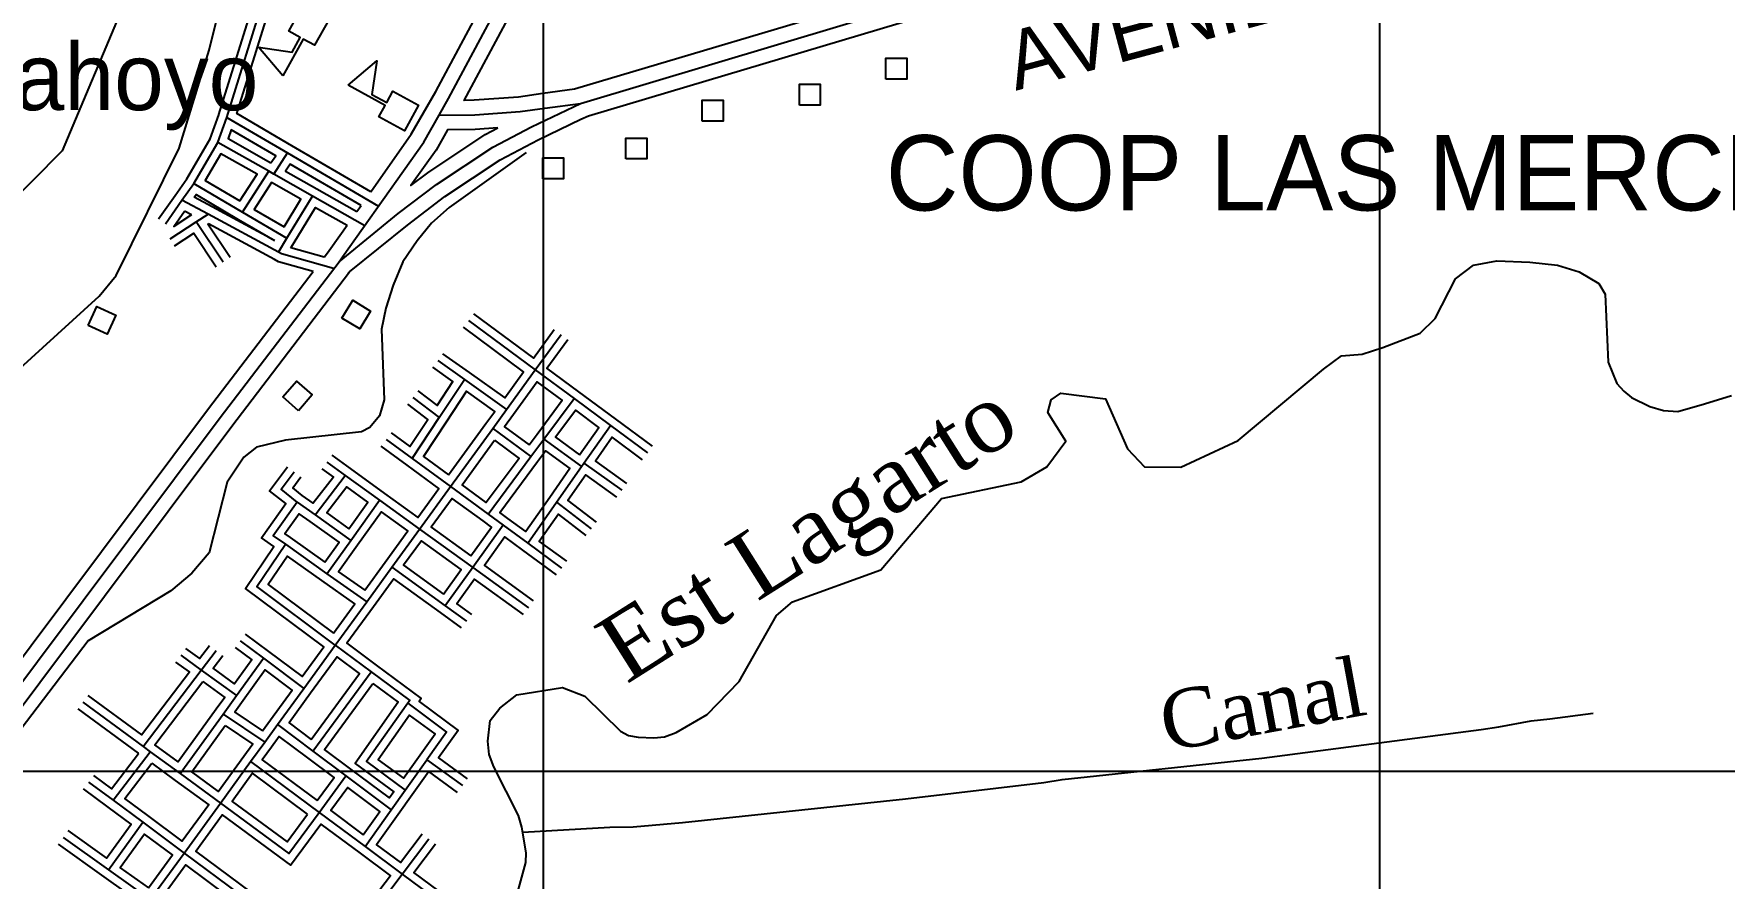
# Model space of a CAD drawing. Extents: x 638173 to 667318, y 9795622 to 9816401.
# Drawn here: x 661391 to 663412, y 9798872 to 9799881 of the extents above; entities that cross this region are included whole.
import ezdxf

# ---------------------------------------------------------------- set-up
doc = ezdxf.new("R2010")
doc.units = 0
doc.header["$MEASUREMENT"] = 0
for name, color, linetype in [('CAMINO1', 7, 'CONTINUOUS'), ('CAMINO5', 7, 'CONTINUOUS'), ('CAUCECANALIZADO', 7, 'CONTINUOUS'), ('CUADRICULAUTM', 7, 'CONTINUOUS'), ('EDIFICACION', 7, 'CONTINUOUS'), ('NOMBREAREASSITIO', 7, 'CONTINUOUS'), ('NOMBRESPROPIOS', 7, 'CONTINUOUS'), ('PARALELACAMINO', 7, 'CONTINUOUS'), ('RIODOBLE', 7, 'CONTINUOUS'), ('RIOPERENNE', 7, 'CONTINUOUS'), ('TEXTOAZUL', 7, 'CONTINUOUS'), ('TEXTOCAMINOS', 7, 'CONTINUOUS')]:
    doc.layers.add(name, color=color, linetype=linetype)
doc.styles.add('escuelas', font='SWZCONLN.TTF')
doc.styles.add('rios', font='TIMESI_0.TTF')
doc.styles.add('sitios', font='SWZCONLN.TTF')
doc.styles.add('txt', font='TXT', dxfattribs={"height": 0.2})

# ---------------------------------------------------------------- blocks, each defined once
blk = doc.blocks.new('CASA')
at = {"layer": 'EDIFICACION', "color": 4, "linetype": 'Continuous'}
blk.add_lwpolyline([(-12.57, -13.81), (-12.57, 11.18), (12.43, 11.18), (12.43, -13.82), (-12.57, -13.81)], close=True, dxfattribs=at)
blk = doc.blocks.new('ESCUEL')
at = {"layer": 'EDIFICACION', "color": 6, "linetype": 'Continuous'}
blk.add_lwpolyline([(-0.55, 67.48), (41.45, 51.74), (3.45, 37.48), (3.45, 17.27), (18.98, 17.27), (18.98, -17.74), (-16.02, -17.73), (-16.02, 17.27), (-0.55, 17.27), (-0.55, 67.48)], close=True, dxfattribs=at)

msp = doc.modelspace()

# ---------------------------------------------------------------- linework, layer by layer
at = {"layer": 'CAMINO1', "color": 1, "linetype": 'Continuous'}
for points in [[(661875.25, 9799783.75), (661886.68, 9799803.73), (662255.02, 9800491.38), (662274.98, 9800526.83), (662295.09, 9800562.55), (662315.98, 9800590.29), (662357.32, 9800634.21), (662381.34, 9800654.88), (662417.37, 9800681.21), (662434.17, 9800690.06), (662880.52, 9800868.55), (662880.92, 9800869.14), (663411.04, 9801085.51), (663652.09, 9801175.24), (663698.69, 9801186.69), (663712.17, 9801186.62), (663754.88, 9801178.28), (664297.92, 9800924.04)], [(662044.2, 9799797.98), (662515.41, 9799939.19), (662749.13, 9800007.64), (663173.76, 9800137.07), (663817.8, 9800318.14)], [(661755.66, 9799608.74), (661826.53, 9799666.31), (661872.12, 9799700.82), (661939.51, 9799745.52), (661985.78, 9799770.07), (662044.2, 9799797.98)], [(661875.25, 9799783.75), (661917.89, 9799784.13), (661972.2, 9799788.08), (662001.75, 9799792.38), (662044.2, 9799797.98)], [(661755.66, 9799608.74), (661759.99, 9799614.41), (661856.87, 9799751.62), (661875.25, 9799783.75)], [(661658.56, 9797177.41), (661642.09, 9797238.96), (661476.36, 9797858.21), (661455.77, 9797925.62), (661410.9, 9798050.47), (661260.24, 9798433.34), (661226.22, 9798519.79), (661223.08, 9798528.32), (661203.33, 9798581.88), (661183.05, 9798637.49), (661176.24, 9798683.64), (661174.57, 9798713.69), (661176.04, 9798768.41), (661178.32, 9798779.82), (661182.24, 9798799.46), (661191.33, 9798829.12), (661203.38, 9798861.15), (661215.98, 9798888.4), (661231, 9798912.51), (661613.69, 9799422.75), (661755.66, 9799608.74)]]:
    msp.add_lwpolyline(points, dxfattribs=at)
at = {"layer": 'CAMINO5', "color": 7, "linetype": 'Continuous'}
for p, q in [((661621.42, 9799781.22), (661706.45, 9800053.77)), ((661610.77, 9799751.39), (661621.42, 9799781.22)), ((661621.42, 9799781.22), (661694.13, 9799738.75)), ((661581.89, 9799702.2), (661610.77, 9799751.39)), ((661671.72, 9799716.83), (661610.77, 9799751.39)), ((661677.51, 9799713.54), (661694.13, 9799738.75)), ((661694.13, 9799738.75), (661802.92, 9799675.21)), ((661640.3, 9799667.95), (661671.72, 9799716.83)), ((661677.51, 9799713.54), (661671.72, 9799716.83)), ((661567.89, 9799682.26), (661581.89, 9799702.2)), ((661581.89, 9799702.2), (661640.3, 9799667.95)), ((661724, 9799687.18), (661677.51, 9799713.54)), ((661548.1, 9799654.2), (661567.89, 9799682.26)), ((661599.04, 9799665.46), (661567.89, 9799682.26)), ((661693.37, 9799636.83), (661724, 9799687.18)), ((661786.39, 9799651.8), (661724, 9799687.18)), ((661553.6, 9799636.2), (661584.97, 9799656.4)), ((661584.97, 9799656.4), (661599.04, 9799665.46)), ((661617.1, 9799608.2), (661584.97, 9799656.4)), ((661683.17, 9799620.07), (661599.04, 9799665.46)), ((661640.3, 9799667.95), (661693.37, 9799636.83)), ((661683.17, 9799620.07), (661693.37, 9799636.83)), ((661910.37, 9799538.43), (661990.32, 9799479.38)), ((661990.32, 9799479.38), (662021.1, 9799521.7)), ((661873.65, 9799490.7), (661905.55, 9799468.04)), ((661956, 9799432.21), (661990.32, 9799479.38)), ((661990.32, 9799479.38), (662036.59, 9799445.21)), ((661875.43, 9799422.58), (661905.55, 9799468.04)), ((661905.55, 9799468.04), (661956, 9799432.21)), ((661843.86, 9799446.35), (661875.43, 9799422.58)), ((662000.52, 9799396.76), (662036.59, 9799445.21)), ((662036.59, 9799445.21), (662080.11, 9799413.06)), ((661843.04, 9799373.62), (661875.43, 9799422.58)), ((661939.43, 9799409.43), (661956, 9799432.21)), ((662048.45, 9799367.95), (662080.11, 9799413.06)), ((662080.11, 9799413.06), (662124.6, 9799380.2)), ((661812.1, 9799396.31), (661843.04, 9799373.62)), ((661888.92, 9799339.98), (661939.43, 9799409.43)), ((661939.43, 9799409.43), (661984.95, 9799375.83)), ((661984.95, 9799375.83), (662000.52, 9799396.76)), ((662000.52, 9799396.76), (662045.58, 9799363.86)), ((661843.04, 9799373.62), (661888.92, 9799339.98)), ((661933.78, 9799307.09), (661984.95, 9799375.83)), ((661726.99, 9799306.41), (661763.07, 9799353.46)), ((661741.1, 9799369.33), (661763.07, 9799353.46)), ((661763.07, 9799353.46), (661804.21, 9799323.74)), ((662015.69, 9799321.27), (662045.58, 9799363.86)), ((662045.58, 9799363.86), (662048.45, 9799367.95)), ((662048.45, 9799367.95), (662093.6, 9799335.7)), ((661851.99, 9799289.21), (661888.92, 9799339.98)), ((661888.92, 9799339.98), (661933.78, 9799307.09)), ((661705.62, 9799321.53), (661726.99, 9799306.41)), ((661769.63, 9799275.68), (661804.21, 9799323.74)), ((661804.21, 9799323.74), (661851.99, 9799289.21)), ((661981.28, 9799272.26), (662015.69, 9799321.27)), ((662015.69, 9799321.27), (662057.1, 9799289.7)), ((661726.99, 9799306.41), (661769.63, 9799275.68)), ((661951.76, 9799293.91), (661915.5, 9799243.32)), ((661933.78, 9799307.09), (661951.76, 9799293.91)), ((661951.76, 9799293.91), (661981.28, 9799272.26)), ((661741.05, 9799235.94), (661769.63, 9799275.68)), ((661818.89, 9799243.71), (661851.99, 9799289.21)), ((661851.99, 9799289.21), (661915.5, 9799243.32)), ((661981.28, 9799272.26), (662021.6, 9799242.7)), ((661691.48, 9799271.02), (661741.05, 9799235.94)), ((661741.05, 9799235.94), (661788.7, 9799202.21)), ((661788.7, 9799202.21), (661818.89, 9799243.71)), ((661818.89, 9799243.71), (661882.71, 9799197.56)), ((661915.5, 9799243.32), (661882.71, 9799197.56)), ((661915.5, 9799243.32), (661982.1, 9799195.2)), ((661751.21, 9799150.67), (661788.7, 9799202.21)), ((661882.71, 9799197.56), (661908.1, 9799179.2)), ((661637.46, 9799155.85), (661665.32, 9799134.99)), ((661713.53, 9799098.88), (661751.21, 9799150.67)), ((661751.21, 9799150.67), (661794.12, 9799118.76)), ((661566.37, 9799138.48), (661590.86, 9799120.76)), ((661590.86, 9799120.76), (661608.63, 9799144.15)), ((661633, 9799090.27), (661665.32, 9799134.99)), ((661665.32, 9799134.99), (661713.53, 9799098.88)), ((661521.46, 9799029.38), (661590.86, 9799120.76)), ((661590.86, 9799120.76), (661633, 9799090.27)), ((661724.29, 9799023.92), (661794.12, 9799118.76)), ((661616.93, 9799068.04), (661633, 9799090.27)), ((661682, 9799055.53), (661713.53, 9799098.88)), ((661449.27, 9799082.31), (661521.46, 9799029.38)), ((661565.6, 9798997.02), (661616.93, 9799068.04)), ((661616.93, 9799068.04), (661666.76, 9799034.58)), ((661666.76, 9799034.58), (661682, 9799055.53)), ((661682, 9799055.53), (661724.29, 9799023.92)), ((661521.46, 9799029.38), (661529.87, 9799023.21)), ((661649.94, 9799011.45), (661666.76, 9799034.58)), ((661485.54, 9798965.11), (661529.87, 9799023.21)), ((661529.87, 9799023.21), (661565.6, 9798997.02)), ((661613.76, 9798961.71), (661649.94, 9799011.45)), ((661649.94, 9799011.45), (661731.77, 9798950.72)), ((661724.29, 9799023.92), (661763.93, 9798994.3)), ((661834.89, 9798977.35), (661860.8, 9799013.65)), ((661860.8, 9799013.65), (661903.1, 9798982.7)), ((661565.6, 9798997.02), (661613.76, 9798961.71)), ((661731.77, 9798950.72), (661763.93, 9798994.3)), ((661763.93, 9798994.3), (661818.09, 9798953.82)), ((661456.17, 9798986.91), (661485.54, 9798965.11)), ((661818.09, 9798953.82), (661834.89, 9798977.35)), ((661485.54, 9798965.11), (661520.97, 9798938.81)), ((661570.41, 9798902.11), (661613.76, 9798961.71)), ((661731.77, 9798950.72), (661786.75, 9798909.91)), ((661786.75, 9798909.91), (661818.09, 9798953.82)), ((661480.15, 9798881.93), (661520.97, 9798938.81)), ((661520.97, 9798938.81), (661570.41, 9798902.11)), ((661425.66, 9798920.77), (661480.15, 9798881.93)), ((661786.75, 9798909.91), (661831.16, 9798876.95)), ((661831.16, 9798876.95), (661863.1, 9798919.2)), ((661529.92, 9798846.45), (661570.41, 9798902.11)), ((661480.15, 9798881.93), (661529.92, 9798846.45)), ((661799.6, 9798835.2), (661831.16, 9798876.95)), ((661831.16, 9798876.95), (661888.1, 9798834.7))]:
    msp.add_line(p, q, dxfattribs=at)
for points in [[(661748.95, 9799600.47), (661686.95, 9799618.03), (661683.17, 9799620.07)], [(661705.62, 9799321.53), (661686.52, 9799336.87), (661702.16, 9799357.7)], [(661705.62, 9799321.53), (661677.01, 9799281.26), (661691.48, 9799271.02)], [(661751.21, 9799150.67), (661657.29, 9799220.51), (661691.48, 9799271.02)], [(661794.12, 9799118.76), (661840.19, 9799084.5), (661837.83, 9799081.15)], [(661837.83, 9799081.15), (661788.67, 9799011.38), (661834.89, 9798977.35)], [(661837.83, 9799081.15), (661884.29, 9799046.56), (661860.8, 9799013.65)], [(661613.76, 9798961.71), (661695.6, 9798901.7), (661731.77, 9798950.72)], [(661570.41, 9798902.11), (661636.9, 9798852.76), (661596.33, 9798799.11)]]:
    msp.add_lwpolyline(points, dxfattribs=at)
at = {"layer": 'CAUCECANALIZADO', "color": 132, "linetype": 'Continuous'}
msp.add_lwpolyline([(661975.34, 9798926.87), (662079.26, 9798933.19), (662107.32, 9798933.43), (662166.45, 9798938.44), (662432.74, 9798966.71), (662598.36, 9798986.3), (662620.44, 9798990.07), (662859.02, 9799015.3), (663121.39, 9799049.69), (663142.51, 9799052.77), (663180.81, 9799060.24), (663203.24, 9799062.38), (663255.25, 9799069.12)], dxfattribs=at)
at = {"layer": 'CUADRICULAUTM', "color": 2, "linetype": 'Continuous'}
for points in [[(662000, 9796925.42), (662000, 9797000), (662000, 9798000), (662000, 9799000), (662000, 9800000), (662000, 9801000), (662000, 9802000), (662000, 9803000), (662000, 9804000), (662000, 9805000), (662000, 9806000), (662000, 9807000), (662000, 9808000), (662000, 9809000), (662000, 9810000), (662000, 9811000), (662000, 9812000), (662000, 9813000), (662000, 9814000), (662000, 9815353.6)], [(663000, 9796924.64), (663000, 9797000), (663000, 9798000), (663000, 9799000), (663000, 9800000), (663000, 9801000), (663000, 9802000), (663000, 9803000), (663000, 9804000), (663000, 9805000), (663000, 9806000), (663000, 9807000), (663000, 9808000), (663000, 9809000), (663000, 9810000), (663000, 9811000), (663000, 9812000), (663000, 9813000), (663000, 9814000), (663000, 9815352.89)], [(655000, 9799000), (656000, 9799000), (657000, 9799000), (658000, 9799000), (659000, 9799000), (660000, 9799000), (661000, 9799000), (662000, 9799000), (663000, 9799000), (664000, 9799000), (666606.51, 9799000)]]:
    msp.add_lwpolyline(points, dxfattribs=at)
at = {"layer": 'PARALELACAMINO', "color": 7, "linetype": 'Continuous'}
for p, q in [((661776.88, 9799668.69), (661781.96, 9799675.88)), ((661579.38, 9799664.7), (661570.95, 9799669.25)), ((661737.7, 9799614.05), (661698.04, 9799625.28)), ((661766.69, 9799595.16), (661768.31, 9799596.47))]:
    msp.add_line(p, q, dxfattribs=at)
for points in [[(661768.31, 9799596.47), (661837.33, 9799652.54), (661882.25, 9799686.54), (661948.47, 9799730.46), (661993.66, 9799754.44), (662044.56, 9799778.95), (662054.05, 9799783.22), (662520.37, 9799922.41), (662754.14, 9799990.87), (663178.68, 9800120.27), (663822.8, 9800301.36)], [(661539.93, 9799659.96), (661559.71, 9799688.01), (661573.5, 9799707.65), (661601.66, 9799755.61), (661611.91, 9799784.33), (661611.99, 9799784.58), (661696.9, 9800056.75), (661704.24, 9800080.29), (661706.59, 9800085.41), (661723.01, 9800121.18), (661746.95, 9800173.36)], [(661793.54, 9799692.26), (661842.09, 9799761.03), (661871.37, 9799812.21), (662022.2, 9800093.79)], [(661793.54, 9799692.26), (661699.17, 9799747.38), (661633.34, 9799785.83), (661712.41, 9800039.27)], [(662415.55, 9799927.65), (662037.35, 9799814.77), (661999.3, 9799809.71), (661970.3, 9799805.49), (661917.18, 9799801.62), (661905.35, 9799801.52), (662007.36, 9799991.96)], [(661674.31, 9799726.86), (661679.97, 9799735.45), (661626.79, 9799766.51), (661623.02, 9799755.94), (661674.31, 9799726.86)], [(661945.69, 9799768.61), (661918.6, 9799766.64), (661885.46, 9799766.34), (661871.65, 9799742.21), (661841.62, 9799699.68), (661861.99, 9799715.1), (661930.55, 9799760.58), (661945.69, 9799768.61)], [(661637.08, 9799681.44), (661657.59, 9799713.35), (661614.4, 9799737.84), (661595.58, 9799705.77), (661637.08, 9799681.44)], [(661781.96, 9799675.88), (661697.27, 9799725.34), (661691.75, 9799716.96), (661728.93, 9799695.88), (661776.88, 9799668.69)], [(661689.94, 9799650.44), (661710.1, 9799683.57), (661675.01, 9799703.46), (661654.35, 9799671.31), (661689.94, 9799650.44)], [(661582.54, 9799685.72), (661584.78, 9799688.91), (661635.24, 9799659.32), (661678.51, 9799633.95)], [(661678.51, 9799633.95), (661603.79, 9799674.26), (661582.54, 9799685.72)], [(661579.38, 9799664.7), (661558.04, 9799650.96), (661570.95, 9799669.25)], [(661698.04, 9799625.28), (661701.91, 9799631.63), (661727.5, 9799673.7), (661765.29, 9799652.27)], [(661559.01, 9799627.79), (661582.11, 9799642.66), (661608.78, 9799602.65)], [(661625.42, 9799613.75), (661598.93, 9799653.5), (661599.49, 9799653.86)], [(661724.65, 9799596.96), (661683.17, 9799608.71), (661678.42, 9799611.27), (661599.49, 9799653.86)], [(661737.7, 9799614.05), (661741.75, 9799619.36), (661745.88, 9799624.77), (661765.29, 9799652.27)], [(661163.69, 9798795.93), (661165.25, 9798803.75), (661174.76, 9798834.77), (661187.23, 9798867.91), (661200.55, 9798896.73), (661216.55, 9798922.41), (661599.73, 9799433.31), (661724.65, 9799596.96)], [(661263, 9798474.12), (661239.26, 9798534.45), (661200.1, 9798641.81), (661193.67, 9798685.41), (661192.08, 9798713.94), (661193.49, 9798766.45), (661199.23, 9798795.17), (661207.9, 9798823.47), (661219.53, 9798854.39), (661231.41, 9798880.07), (661245.45, 9798902.61), (661627.65, 9799412.19), (661768.31, 9799596.47)], [(661916.31, 9799546.47), (661988.15, 9799493.41), (662013.01, 9799527.58)], [(661879.44, 9799498.85), (661911.34, 9799476.19), (661953.73, 9799446.09), (661976.39, 9799477.24), (661904.43, 9799530.39)], [(662130.54, 9799388.24), (662086.05, 9799421.1), (662042.53, 9799453.25), (662004.25, 9799481.52), (662029.19, 9799515.82)], [(661849.87, 9799454.34), (661872.96, 9799436.96), (661891.87, 9799465.5), (661867.86, 9799482.55)], [(661886.73, 9799353.98), (661931.34, 9799415.31), (661941.96, 9799429.92), (661908.18, 9799453.91), (661883.77, 9799417.06), (661856.64, 9799376.04), (661886.73, 9799353.98)], [(661982.88, 9799389.79), (661992.5, 9799402.73), (662022.58, 9799443.13), (661992.48, 9799465.36), (661964.09, 9799426.33), (661953.36, 9799411.58), (661982.88, 9799389.79)], [(661818.01, 9799404.37), (661840.49, 9799387.89), (661861.9, 9799420.25), (661837.85, 9799438.36)], [(662043.25, 9799377.95), (662066.32, 9799410.82), (662038.66, 9799431.25), (662014.57, 9799398.89), (662043.25, 9799377.95)], [(661941.59, 9799395.4), (661970.93, 9799373.74), (661931.68, 9799321.02), (661902.86, 9799342.15), (661941.59, 9799395.4)], [(662118.66, 9799372.16), (662082.41, 9799398.93), (662062.33, 9799370.32), (662099.41, 9799343.84)], [(661746.96, 9799377.44), (661768.93, 9799361.57), (661810.07, 9799331.85), (661849.77, 9799303.16), (661874.98, 9799337.81), (661837.13, 9799365.56), (661806.19, 9799388.25)], [(661992.97, 9799369.86), (662002.62, 9799382.84), (662031.75, 9799361.57), (662007.51, 9799327.02), (661978.96, 9799286.36), (661957.67, 9799301.97), (661947.82, 9799309.2), (661992.97, 9799369.86)], [(661643.45, 9799163.85), (661671.31, 9799142.99), (661711.4, 9799112.96), (661737.3, 9799148.55), (661643.65, 9799218.19), (661677.71, 9799268.52), (661663.06, 9799278.88), (661692.01, 9799319.63), (661672.71, 9799335.13), (661694.16, 9799363.7)], [(661735.24, 9799361.22), (661748.86, 9799351.38), (661724.9, 9799320.14), (661711.67, 9799329.5), (661700.33, 9799338.61), (661710.16, 9799351.7)], [(662087.79, 9799327.56), (662050.84, 9799353.95), (662029.4, 9799323.39), (662063.16, 9799297.65)], [(661767.36, 9799289.65), (661790.26, 9799321.48), (661765.09, 9799339.66), (661741.2, 9799308.5), (661767.36, 9799289.65)], [(661913.22, 9799257.31), (661937.86, 9799291.69), (661927.87, 9799299.02), (661891.11, 9799325.98), (661865.98, 9799291.44), (661913.22, 9799257.31)], [(661738.72, 9799249.84), (661755.68, 9799273.41), (661721.18, 9799298.27), (661707.99, 9799307.6), (661690.96, 9799283.64), (661697.26, 9799279.18), (661738.72, 9799249.84)], [(661786.42, 9799216.08), (661810.8, 9799249.59), (661838, 9799286.98), (661806.47, 9799309.76), (661777.75, 9799269.84), (661755.05, 9799238.28), (661786.42, 9799216.08)], [(662051.04, 9799281.75), (662017.9, 9799307.02), (661995.09, 9799274.53), (662027.51, 9799250.76)], [(661880.43, 9799211.55), (661901.57, 9799241.04), (661854.21, 9799275.26), (661832.88, 9799245.93), (661880.43, 9799211.55)], [(662015.69, 9799234.64), (661975.37, 9799264.2), (661954, 9799279.87), (661929.44, 9799245.59), (661987.96, 9799203.31)], [(661749.07, 9799164.72), (661774.65, 9799199.9), (661735.27, 9799227.78), (661694.04, 9799256.96), (661670.93, 9799222.83), (661749.07, 9799164.72)], [(661902.24, 9799171.1), (661876.85, 9799189.46), (661821.11, 9799229.76), (661796.79, 9799196.33), (661765.12, 9799152.79), (661800.09, 9799126.78), (661853.98, 9799086.71), (661851.62, 9799083.35), (661898.12, 9799048.73), (661874.68, 9799015.88), (661909, 9798990.77)], [(661976.24, 9799187.09), (661917.78, 9799229.33), (661896.64, 9799199.83), (661913.96, 9799187.3)], [(661572.23, 9799146.58), (661588.81, 9799134.59), (661600.67, 9799150.2)], [(661455.18, 9799090.37), (661519.44, 9799043.25), (661576.71, 9799118.66), (661560.51, 9799130.38)], [(661631.47, 9799147.85), (661651.46, 9799132.88), (661630.76, 9799104.23), (661605.01, 9799122.86), (661616.59, 9799138.1)], [(661722.21, 9799037.96), (661780.17, 9799116.68), (661753.35, 9799136.62), (661721.62, 9799093), (661695.89, 9799057.63), (661722.21, 9799037.96)], [(661664.34, 9799048.25), (661673.91, 9799061.41), (661699.65, 9799096.79), (661667.47, 9799120.89), (661641.1, 9799084.41), (661631.09, 9799070.57), (661664.34, 9799048.25)], [(661592.91, 9799106.93), (661619.04, 9799088.03), (661608.83, 9799073.9), (661563.4, 9799011.04), (661535.57, 9799031.43), (661592.91, 9799106.93)], [(661796.21, 9799104.74), (661826.4, 9799082.29), (661774.85, 9799009.13), (661821.02, 9798975.14), (661815.89, 9798967.95), (661769.92, 9799002.31), (661738.23, 9799025.99), (661796.21, 9799104.74)], [(661443.36, 9799074.25), (661515.54, 9799021.32), (661515.74, 9799021.18)], [(661619.38, 9799054.36), (661652.57, 9799032.07), (661641.85, 9799017.33), (661611.57, 9798975.71), (661579.52, 9798999.21), (661619.38, 9799054.36)], [(661852.66, 9799019.46), (661870.46, 9799044.39), (661840.09, 9799067), (661802.49, 9799013.63), (661832.65, 9798991.42), (661852.66, 9799019.46)], [(661729.67, 9798964.73), (661749.98, 9798992.24), (661718.3, 9799015.91), (661684.13, 9799041.45), (661674.85, 9799028.7), (661663.85, 9799013.58), (661729.67, 9798964.73)], [(661462.13, 9798994.94), (661483.57, 9798979.02), (661515.74, 9799021.18)], [(661531.87, 9799009.34), (661559.69, 9798988.96), (661599.82, 9798959.54), (661568.26, 9798916.16), (661526.93, 9798946.84), (661499.64, 9798967.1), (661531.87, 9799009.34)], [(661717.8, 9798948.64), (661652.09, 9798997.4), (661627.71, 9798963.88), (661693.47, 9798915.66), (661717.8, 9798948.64)], [(661897.2, 9798974.63), (661863.06, 9798999.61), (661843.03, 9798971.54), (661826.23, 9798948.01), (661800.59, 9798912.09), (661829.16, 9798890.89), (661855.12, 9798925.23)], [(661431.46, 9798928.91), (661477.84, 9798895.85), (661507.11, 9798936.64), (661479.58, 9798957.08), (661450.21, 9798978.88)], [(661784.53, 9798924.01), (661804.27, 9798951.67), (661766.01, 9798980.26), (661745.74, 9798952.8), (661784.53, 9798924.01)], [(661676.24, 9798817.69), (661647.93, 9798774.6), (661610.51, 9798801.28), (661650.96, 9798854.78), (661584.32, 9798904.24), (661615.95, 9798947.71), (661697.73, 9798887.74), (661733.87, 9798936.71), (661780.79, 9798901.88), (661817.1, 9798874.93), (661791.62, 9798841.23)], [(661419.86, 9798912.63), (661474.35, 9798873.79), (661524.12, 9798838.31), (661582.15, 9798796.94), (661562.8, 9798771.35), (661535.12, 9798734.73)], [(661527.66, 9798860.34), (661556.5, 9798899.99), (661523.17, 9798924.73), (661494.12, 9798884.25), (661527.66, 9798860.34)], [(661894.06, 9798842.73), (661845.22, 9798878.97), (661871.08, 9798913.17)], [(661594.21, 9798812.89), (661622.84, 9798850.74), (661572.56, 9798888.06), (661543.94, 9798848.73), (661594.21, 9798812.89)]]:
    msp.add_lwpolyline(points, dxfattribs=at)
at = {"layer": 'RIODOBLE', "color": 5, "linetype": 'Continuous'}
for points in [[(661320.32, 9799432.52), (661469.05, 9799567.66), (661489.21, 9799592.24), (661564.43, 9799744.27), (661600.53, 9799861.69), (661654.64, 9800080.55), (661705.61, 9800223.94), (661733.02, 9800275.99), (661851.02, 9800462.93), (661905.85, 9800534.68), (662015.2, 9800650.14), (662120.12, 9800790.31), (662186.91, 9800853.1), (662264.13, 9800914.97), (662343.74, 9800965.82), (662633.62, 9801067.34), (662678.67, 9801090.4), (662964.78, 9801179.75), (663101.2, 9801222.35)], [(662010.95, 9800861.97), (661995.3, 9800824.15), (661959, 9800770.6), (661913.45, 9800722.77), (661835.1, 9800664.29), (661707.45, 9800515.27), (661633.15, 9800406.34), (661583.36, 9800291.24), (661539.56, 9800134.28), (661499.11, 9799918.28), (661424.59, 9799741.18), (661352.45, 9799668.38), (661246.57, 9799535.72), (661054.97, 9799360.19), (660945.56, 9799194.87), (660746.86, 9798807.19)]]:
    msp.add_lwpolyline(points, dxfattribs=at)
at = {"layer": 'RIOPERENNE', "color": 5, "linetype": 'Continuous'}
for points in [[(661979.54, 9799739.09), (661887.45, 9799673.69), (661866.28, 9799654.74), (661849.14, 9799633.64), (661831.99, 9799608.51), (661820.41, 9799580.89), (661811.63, 9799553.23), (661806.27, 9799528.11), (661809.49, 9799443.69), (661804.08, 9799424.76), (661792.34, 9799410.52), (661782.7, 9799405.5), (661691.62, 9799395.44), (661657.17, 9799387.04), (661641.88, 9799375.21), (661621.96, 9799345.19), (661600.26, 9799260.67), (661579.5, 9799236.55), (661554.45, 9799215.55), (661455.59, 9799155.7), (661293.74, 9798943.84), (661301.36, 9798914.92), (661299.15, 9798901.51), (661263.31, 9798779.06)], [(661962.65, 9798831.25), (661979.11, 9798890.94), (661979.34, 9798902.53), (661974.32, 9798933.1), (661970.29, 9798947.06), (661940.67, 9799005.24), (661935.12, 9799019.75), (661933.74, 9799035.66), (661936.49, 9799060.5), (661947.92, 9799075.24), (661968.33, 9799091), (662023, 9799099.82), (662049.66, 9799089.58), (662092.21, 9799047.77), (662101.66, 9799042.38), (662113.32, 9799040.39), (662132.15, 9799039.78), (662144.82, 9799040.98), (662158.86, 9799046.09), (662195.76, 9799067.68), (662233.98, 9799107.08), (662278.64, 9799185.95), (662297.74, 9799202.47), (662403.31, 9799240.48), (662475.94, 9799325.67), (662571.3, 9799345.87), (662601.84, 9799363.64), (662624.79, 9799394.16), (662603.26, 9799428.58), (662607.11, 9799443.85), (662618.56, 9799451.47), (662671.92, 9799445.01), (662698.48, 9799385.12), (662718.76, 9799363.43), (662761.97, 9799363.36), (662830.67, 9799395.07), (662932.53, 9799480.2), (662954.33, 9799496.15), (662978.97, 9799498.16), (663003.62, 9799506.2), (663048.28, 9799523.29), (663066.11, 9799541.08), (663090.37, 9799588.15), (663111.85, 9799604.69), (663139.98, 9799609.71), (663179.37, 9799608.37), (663212.58, 9799604.69), (663238.3, 9799596.65), (663261.92, 9799582.75), (663269.52, 9799570.01), (663273.14, 9799488.51), (663283.25, 9799463.02), (663291.88, 9799453.94), (663301.01, 9799446.43), (663322.95, 9799435.85), (663339.1, 9799431.09), (663356.17, 9799429.82), (663388.32, 9799438.86), (663420.47, 9799448.77)]]:
    msp.add_lwpolyline(points, dxfattribs=at)

# ---------------------------------------------------------------- block references
at = {"layer": 'EDIFICACION', "color": 6, "linetype": 'Continuous'}
for p, xscale, yscale, rotation in [((661720.74, 9799890.24), 1.000000913074386, 1.000000913074386, 150.9444629846336), ((661826.11, 9799787.61), 0.9999993510050058, 0.9999993510050058, 61.19834700383945)]:
    msp.add_blockref('ESCUEL', p, dxfattribs=dict(at, xscale=xscale, yscale=yscale, rotation=rotation))
at = {"layer": 'EDIFICACION', "color": 4, "linetype": 'Continuous'}
for p in [(662421.94, 9799840.68), (662318.61, 9799809.74), (662202.45, 9799790.42), (662111.15, 9799745.37), (662011.78, 9799721.73)]:
    msp.add_blockref('CASA', p, dxfattribs=at)
for p, xscale, yscale, rotation in [((661472.74, 9799539.76), 1.000002054134305, 1.000002054134305, 335.4403855429824), ((661776.99, 9799546.62), 1.000001402234976, 1.000001402234976, 329.0278700160569), ((661705, 9799449.23), 1.000001105217154, 1.000001105217154, 48.82885805641592)]:
    msp.add_blockref('CASA', p, dxfattribs=dict(at, xscale=xscale, yscale=yscale, rotation=rotation))

# ---------------------------------------------------------------- texts
at = {"layer": 'NOMBREAREASSITIO', "color": 2, "linetype": 'Continuous', "style": 'sitios'}
msp.add_text('COOP LAS MERCEDES', height=90, dxfattribs=at).set_placement((662409.34, 9799669.98))
at = {"layer": 'NOMBRESPROPIOS', "color": 6, "linetype": 'Continuous', "style": 'escuelas'}
msp.add_text('Babahoyo', height=80, dxfattribs=at).set_placement((661177.46, 9799789.87))
at = {"layer": 'TEXTOAZUL', "color": 5, "linetype": 'Continuous', "style": 'rios'}
msp.add_text('Est Lagarto', height=80, rotation=32.27925, dxfattribs=at).set_placement((662099.4, 9799103.42))
at = {"layer": 'TEXTOAZUL', "color": 4, "linetype": 'Continuous', "style": 'rios'}
msp.add_text('Canal', height=70, rotation=10.43213, dxfattribs=at).set_placement((662744.61, 9799023.23))
at = {"layer": 'TEXTOCAMINOS', "color": 7, "linetype": 'Continuous', "style": 'txt'}
msp.add_text('AVENIDA DE CIRCUNVALACI%%211N', height=70, rotation=15.02021, dxfattribs=at).set_placement((662564.64, 9799812.91))

doc.saveas('drawing.dxf')
